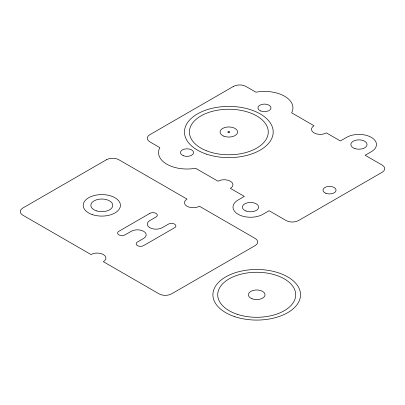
<?xml version="1.0" encoding="UTF-8"?>
<svg xmlns="http://www.w3.org/2000/svg" width="405" height="405" viewBox="0 0 405 405"><rect width="100%" height="100%" fill="white"/><g stroke="black" fill="none" stroke-linecap="round" stroke-linejoin="round"><path stroke-width="0.61" d="M106.459 159.737L22.812 208.033A8.763 5.057 0 0 0 22.812 215.187L90.968 254.537A8.763 5.057 0 0 1 103.361 254.537A8.763 5.057 0 0 1 103.361 261.691L159.124 293.888A8.763 5.057 0 0 0 171.517 293.888L255.165 245.592A8.763 5.057 0 0 0 255.165 238.439L199.402 206.241A8.763 5.057 0 0 1 187.009 206.241A8.763 5.057 0 0 1 187.009 199.088L118.852 159.737A8.763 5.057 0 0 0 106.459 159.737M233.482 86.402L149.835 134.693A8.763 5.057 0 0 0 149.835 141.851L159.848 147.633A28.477 16.443 0 0 0 166.87 164.207A28.477 16.443 0 0 0 195.58 168.262L217.991 181.202A8.763 5.057 0 0 1 230.384 181.202A8.763 5.057 0 0 1 230.384 188.355L244.326 196.405L238.13 199.984A17.526 10.12 0 0 0 238.13 214.291A17.526 10.12 0 0 0 262.911 214.291L269.107 210.711L286.148 220.553A8.763 5.057 0 0 0 298.541 220.553L382.188 172.257A8.763 5.057 0 0 0 382.188 165.103L365.148 155.267L371.344 151.688A17.526 10.12 0 0 0 371.344 137.376A17.526 10.12 0 0 0 346.564 137.376L340.367 140.955L326.425 132.906A8.763 5.057 0 0 1 314.032 132.906A8.763 5.057 0 0 1 314.032 125.752L291.62 112.813A28.477 16.443 0 0 0 284.599 96.238A28.477 16.443 0 0 0 255.894 92.183L245.875 86.402A8.763 5.057 0 0 0 233.482 86.402M149.835 213.394L118.852 231.285A4.379 2.531 0 0 0 118.852 234.859A4.379 2.531 0 0 0 125.049 234.859L131.245 231.285A8.763 5.057 0 0 1 143.638 231.285A8.763 5.057 0 0 1 143.638 238.439L137.442 242.018A4.379 2.531 0 0 0 137.442 245.592A4.379 2.531 0 0 0 143.638 245.592L174.616 227.706A4.379 2.531 0 0 0 174.616 224.127A4.379 2.531 0 0 0 168.419 224.127L162.223 227.706A8.763 5.057 0 0 1 149.835 227.706A8.763 5.057 0 0 1 149.835 220.553L156.026 216.974A4.379 2.531 0 0 0 156.026 213.394A4.379 2.531 0 0 0 149.835 213.394M237.219 314.28A38.996 22.513 0 0 0 295.711 294.779A38.996 22.513 0 0 0 237.219 275.284A38.996 22.513 0 0 0 237.219 314.28M234.809 316.69A43.816 25.297 0 0 0 300.53 294.779A43.816 25.297 0 0 0 234.809 272.874A43.816 25.297 0 0 0 234.809 316.69M252.052 298.763A8.323 4.804 0 0 0 265.022 295.123A8.323 4.804 0 0 0 253.079 290.456A8.323 4.804 0 0 0 252.052 298.763M96.334 210.823A10.955 6.323 0 0 0 112.767 205.35A10.955 6.323 0 0 0 96.334 199.873A10.955 6.323 0 0 0 96.334 210.823M92.502 214.66A18.62 10.753 0 0 0 120.432 205.35A18.62 10.753 0 0 0 92.502 196.035A18.62 10.753 0 0 0 92.502 214.66M206.651 154.194A44.363 25.611 0 0 0 273.193 132.015A44.363 25.611 0 0 0 206.651 109.831A44.363 25.611 0 0 0 206.651 154.194M354.901 148.584A8.105 4.678 0 0 0 367.062 144.534A8.105 4.678 0 0 0 354.901 140.479A8.105 4.678 0 0 0 354.901 148.584M245.977 211.01A8.105 4.678 0 0 0 258.608 207.471A8.105 4.678 0 0 0 246.979 202.925A8.105 4.678 0 0 0 245.977 211.01M260.779 111.005A6.571 3.792 0 0 0 271.016 108.135A6.571 3.792 0 0 0 261.589 104.455A6.571 3.792 0 0 0 260.779 111.005M183.328 155.722A6.571 3.792 0 0 0 193.565 152.852A6.571 3.792 0 0 0 184.138 149.172A6.571 3.792 0 0 0 183.328 155.722M325.838 193.286A6.571 3.792 0 0 0 336.079 190.416A6.571 3.792 0 0 0 326.653 186.73A6.571 3.792 0 0 0 325.838 193.286M206.732 150.868A39.432 22.766 0 0 0 268.166 133.635A39.432 22.766 0 0 0 211.602 111.537A39.432 22.766 0 0 0 206.732 150.868M223.924 136.202A8.763 5.057 0 0 0 237.573 132.374A8.763 5.057 0 0 0 225.003 127.464A8.763 5.057 0 0 0 223.924 136.202M228.283 132.486A0.987 0.567 0 0 0 229.817 132.055A0.987 0.567 0 0 0 228.405 131.498A0.987 0.567 0 0 0 228.283 132.486"/></g></svg>
